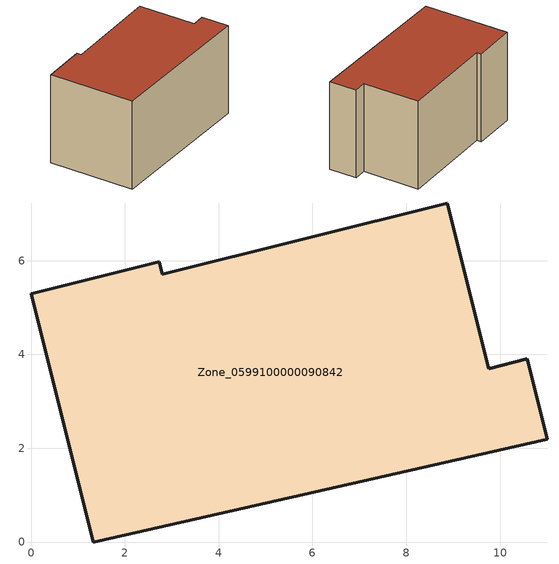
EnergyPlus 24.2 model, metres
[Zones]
Zone_0599100000090842
 floor ground (C_G): 1.32,0 0,5.3 2.73,5.98 2.8,5.71 8.88,7.23 9.76,3.7 10.58,3.91 11.01,2.19 z0
 wall outside (C_F): 10.58,3.91 9.76,3.7 8.88,7.23 2.8,5.71 2.73,5.98 0,5.3 1.32,0 11.01,2.19 10.58,3.91 z0:5.8
 roof outside (C_R): 9.76,3.7 8.88,7.23 2.8,5.71 2.73,5.98 0,5.3 1.32,0 11.01,2.19 10.58,3.91 z5.8
[BUILDING]
Pand.0599100000090842: North Axis=0; Terrain=City; Loads Convergence Tolerance Value=0.04; Temperature Convergence Tolerance Value=0.4; Solar Distribution=FullExterior; Maximum Number of Warmup Days=25; Minimum Number of Warmup Days=1
[Site:Location]
Rotterdam.The.Hague.AP_ZH_NLD Design_Conditions: Latitude=51.96; Longitude=4.45; Time Zone=1; Elevation=-4.5
[SITE:GROUNDTEMPERATURE:BUILDINGSURFACE]
18, 18, 18, 18, 18, 18, 18, 18, 18, 18, 18, 18
[MATERIAL] Thermal Absorptance=0.9; Solar Absorptance=0.7; Visible Absorptance=0.7
Name | Roughness | Thickness | Conductivity | Density | Specific Heat
G.TI.1975-1991 | MediumSmooth | 0.15 | 0.288461 | 540 | 1210
F.TI.1975-1991 | Rough | 0.3 | 0.230769 | 1920 | 840
R.TI.1975-1991 | MediumRough | 0.2 | 0.153846 | 1500 | 1000
[CONSTRUCTION]
C_G: G.TI.1975-1991
C_F: F.TI.1975-1991
C_R: R.TI.1975-1991
[ZONE]
Zone_0599100000090842: Type=1; Multiplier=1; Ceiling Height=Autocalculate; Volume=Autocalculate; Floor Area=autocalculate; Part of Total Floor Area=Yes
[ZONEINFILTRATION:DESIGNFLOWRATE]
Infil_Zone_0599100000090842: Zone or ZoneList or Space or SpaceList=Zone_0599100000090842; Schedule=AlwaysOn; Design Flow Rate Calculation Method=Flow/Area; Flow Rate per Floor Area=0.003; Constant Term Coefficient=1; Temperature Term Coefficient=0; Velocity Term Coefficient=0; Velocity Squared Term Coefficient=0
[HVACTEMPLATE:ZONE:IDEALLOADSAIRSYSTEM]
Zone_0599100000090842: Maximum Heating Supply Air Temperature=50; Minimum Cooling Supply Air Temperature=13; Maximum Heating Supply Air Humidity Ratio=0.0156; Minimum Cooling Supply Air Humidity Ratio=0.0077; Heating Limit=NoLimit; Cooling Limit=NoLimit; Dehumidification Control Type=ConstantSensibleHeatRatio; Cooling Sensible Heat Ratio=0.7; Dehumidification Setpoint=60; Humidification Control Type=None; Humidification Setpoint=30; Outdoor Air Method=None; Outdoor Air Flow Rate per Person=0.00944; Outdoor Air Flow Rate per Zone Floor Area=0; Outdoor Air Flow Rate per Zone=0; Demand Controlled Ventilation Type=None; Outdoor Air Economizer Type=NoEconomizer; Heat Recovery Type=None; Sensible Heat Recovery Effectiveness=0.7; Latent Heat Recovery Effectiveness=0.65
[ZONECONTROL:THERMOSTAT]
ThermostatControl_Zone_0599100000090842: Zone or ZoneList=Zone_0599100000090842; Control Type Schedule=DualSetpointControlType; Control 1=Thermostat_Zone_0599100000090842; Temperature Difference Between Cutout And Setpoint=0
[THERMOSTATSETPOINT:DUALSETPOINT]
Thermostat_Zone_0599100000090842: Heating Setpoint Temperature Schedule=HeatingSetpoint_Zone_0599100000090842; Cooling Setpoint Temperature Schedule=CoolingSetpoint_Zone_0599100000090842
[SCHEDULE:COMPACT]
HeatingSetpoint_Zone_0599100000090842: Through: 12/31, For: AllDays, Until: 24:00, 21
CoolingSetpoint_Zone_0599100000090842: Through: 12/31, For: AllDays, Until: 24:00, 24
DualSetpointControlType: Through: 12/31, For: AllDays, Until: 24:00, 4
AlwaysOn: Through: 12/31, For: AllDays, Until: 24:00, 1
